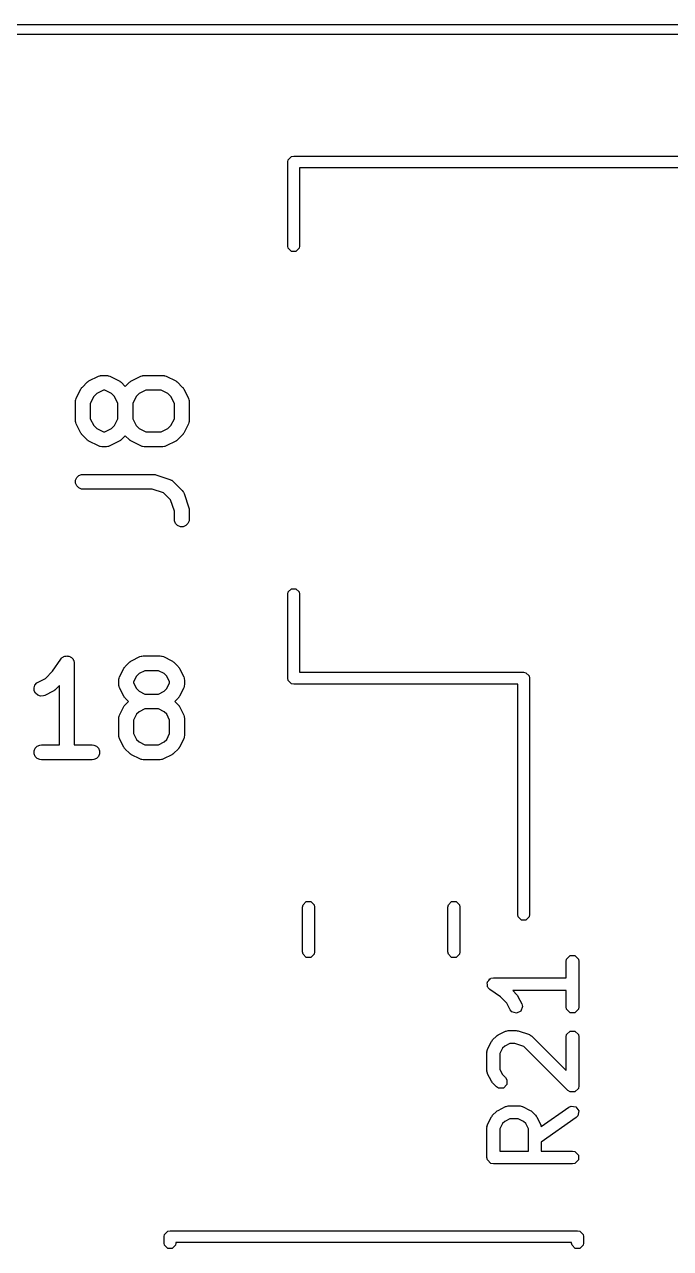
# Model space of a CAD drawing. Header units: millimetres. Extents: x 112.3 to 187.7, y -128.1 to -63.8.
# Drawn here: x 137.99 to 144.52, y -76.13 to -63.75 of the extents above; entities that cross this region are included whole.
import ezdxf

# ---------------------------------------------------------------- set-up
doc = ezdxf.new("R2010")
doc.units = ezdxf.units.MM
doc.layers.add('F.Silkscreen', color=41, linetype='CONTINUOUS', true_color=0xf2eda1)

msp = doc.modelspace()

# ---------------------------------------------------------------- linework, layer by layer
at = {"layer": 'F.Silkscreen', "linetype": 'CONTINUOUS'}
for p, q in [((112.4, -63.75), (187.699999, -63.75)), ((187.649999, -63.85), (112.45, -63.85)), ((140.659567, -65.117039), (140.692039, -65.084567)), ((140.692039, -65.084567), (140.715, -65.08)), ((140.715, -65.08), (148.885, -65.08)), ((140.655, -65.14), (140.659567, -65.117039)), ((140.655, -65.99), (140.655, -65.14)), ((148.825, -65.2), (140.775, -65.2)), ((140.775, -65.2), (140.775, -65.99)), ((140.659567, -66.012961), (140.655, -65.99)), ((140.692039, -66.045433), (140.659567, -66.012961)), ((140.737961, -66.045433), (140.692039, -66.045433)), ((140.770433, -66.012961), (140.737961, -66.045433)), ((140.775, -65.99), (140.770433, -66.012961)), ((138.645259, -67.353717), (138.740497, -67.306098)), ((138.740497, -67.306098), (138.754228, -67.300843)), ((138.754228, -67.300843), (138.756917, -67.300651)), ((138.756917, -67.300651), (138.759406, -67.299621)), ((138.759406, -67.299621), (138.774038, -67.29818)), ((138.774038, -67.29818), (138.821657, -67.29818)), ((138.821657, -67.29818), (138.836289, -67.299621)), ((138.836289, -67.299621), (138.838778, -67.300652)), ((138.838778, -67.300652), (138.841466, -67.300843)), ((138.841466, -67.300843), (138.855198, -67.306098)), ((138.855198, -67.306098), (138.950436, -67.353717)), ((139.07383, -67.353717), (139.169068, -67.306098)), ((139.169068, -67.306098), (139.182799, -67.300843)), ((139.182799, -67.300843), (139.185488, -67.300651)), ((139.185488, -67.300651), (139.187977, -67.299621)), ((139.187977, -67.299621), (139.202609, -67.29818)), ((139.202609, -67.29818), (139.393085, -67.29818)), ((139.393085, -67.29818), (139.407717, -67.299621)), ((139.407717, -67.299621), (139.410206, -67.300652)), ((139.410206, -67.300652), (139.412894, -67.300843)), ((139.412894, -67.300843), (139.426626, -67.306098)), ((139.426626, -67.306098), (139.521864, -67.353717)), ((138.51648, -67.530115), (138.564099, -67.434877)), ((138.564099, -67.434877), (138.568063, -67.428577)), ((138.568063, -67.428577), (138.568821, -67.42675)), ((138.568821, -67.42675), (138.570509, -67.424693)), ((138.570509, -67.424693), (138.571931, -67.422434)), ((138.571931, -67.422434), (138.573429, -67.421134)), ((138.573429, -67.421134), (138.578148, -67.415385)), ((138.578148, -67.415385), (138.625767, -67.367766)), ((138.625767, -67.367766), (138.631516, -67.363047)), ((138.631516, -67.363047), (138.632816, -67.361549)), ((138.632816, -67.361549), (138.635075, -67.360127)), ((138.635075, -67.360127), (138.637132, -67.358439)), ((138.637132, -67.358439), (138.638959, -67.357681)), ((138.638959, -67.357681), (138.645259, -67.353717)), ((138.950436, -67.353717), (138.956735, -67.357681)), ((138.956735, -67.357681), (138.958563, -67.358439)), ((138.958563, -67.358439), (138.960619, -67.360127)), ((138.960619, -67.360127), (138.962879, -67.361549)), ((138.962879, -67.361549), (138.964178, -67.363047)), ((138.964178, -67.363047), (138.969928, -67.367766)), ((138.969928, -67.367766), (139.012133, -67.409971)), ((139.012133, -67.409971), (139.054338, -67.367766)), ((139.054338, -67.367766), (139.060087, -67.363047)), ((139.060087, -67.363047), (139.061387, -67.361549)), ((139.061387, -67.361549), (139.063646, -67.360127)), ((139.063646, -67.360127), (139.065703, -67.358439)), ((139.065703, -67.358439), (139.06753, -67.357681)), ((139.06753, -67.357681), (139.07383, -67.353717)), ((139.521864, -67.353717), (139.52816, -67.35768)), ((139.52816, -67.35768), (139.52999, -67.358438)), ((139.52999, -67.358438), (139.532048, -67.360127)), ((139.532048, -67.360127), (139.534307, -67.361549)), ((139.534307, -67.361549), (139.535606, -67.363047)), ((139.535606, -67.363047), (139.541355, -67.367765)), ((139.541355, -67.367765), (139.588975, -67.415384)), ((139.588975, -67.415384), (139.593693, -67.421133)), ((139.593693, -67.421133), (139.595193, -67.422434)), ((139.595193, -67.422434), (139.596615, -67.424693)), ((139.596615, -67.424693), (139.598303, -67.42675)), ((139.598303, -67.42675), (139.59906, -67.428577)), ((139.59906, -67.428577), (139.603025, -67.434877)), ((139.603025, -67.434877), (139.650644, -67.530115)), ((138.508562, -67.563656), (138.510003, -67.549024)), ((138.508562, -67.754132), (138.508562, -67.563656)), ((138.510003, -67.549024), (138.511034, -67.546534)), ((138.511034, -67.546534), (138.511225, -67.543847)), ((138.511225, -67.543847), (138.51648, -67.530115)), ((138.69282, -67.512845), (138.658562, -67.581361)), ((138.723227, -67.482438), (138.69282, -67.512845)), ((138.791743, -67.44818), (138.723227, -67.482438)), ((138.803952, -67.44818), (138.791743, -67.44818)), ((138.872468, -67.482438), (138.803952, -67.44818)), ((138.902875, -67.512845), (138.872468, -67.482438)), ((138.937133, -67.581361), (138.902875, -67.512845)), ((139.121391, -67.512845), (139.087133, -67.581361)), ((139.151798, -67.482438), (139.121391, -67.512845)), ((139.220314, -67.44818), (139.151798, -67.482438)), ((139.37538, -67.44818), (139.220314, -67.44818)), ((139.443896, -67.482438), (139.37538, -67.44818)), ((139.474304, -67.512845), (139.443896, -67.482438)), ((139.508562, -67.581361), (139.474304, -67.512845)), ((139.650644, -67.530115), (139.655899, -67.543846)), ((139.655899, -67.543846), (139.65609, -67.546535)), ((139.65609, -67.546535), (139.657121, -67.549024)), ((139.657121, -67.549024), (139.658562, -67.563656)), ((139.658562, -67.563656), (139.658562, -67.754132)), ((138.658562, -67.581361), (138.658562, -67.736427)), ((138.937133, -67.736427), (138.937133, -67.581361)), ((139.087133, -67.581361), (139.087133, -67.736427)), ((139.508562, -67.736427), (139.508562, -67.581361)), ((138.510003, -67.768764), (138.508562, -67.754132)), ((138.511034, -67.771253), (138.510003, -67.768764)), ((138.511225, -67.773941), (138.511034, -67.771253)), ((138.51648, -67.787673), (138.511225, -67.773941)), ((138.564099, -67.882911), (138.51648, -67.787673)), ((138.658562, -67.736427), (138.69282, -67.804943)), ((138.69282, -67.804943), (138.723227, -67.83535)), ((138.872468, -67.83535), (138.902875, -67.804943)), ((138.902875, -67.804943), (138.937133, -67.736427)), ((139.087133, -67.736427), (139.121391, -67.804943)), ((139.121391, -67.804943), (139.151798, -67.83535)), ((139.443896, -67.835349), (139.474304, -67.804942)), ((139.474304, -67.804942), (139.508562, -67.736427)), ((139.650644, -67.787673), (139.603025, -67.882911)), ((139.655899, -67.773942), (139.650644, -67.787673)), ((139.65609, -67.771252), (139.655899, -67.773942)), ((139.657121, -67.768764), (139.65609, -67.771252)), ((139.658562, -67.754132), (139.657121, -67.768764)), ((138.568063, -67.88921), (138.564099, -67.882911)), ((138.568821, -67.891038), (138.568063, -67.88921)), ((138.570509, -67.893094), (138.568821, -67.891038)), ((138.571931, -67.895354), (138.570509, -67.893094)), ((138.573429, -67.896653), (138.571931, -67.895354)), ((138.578148, -67.902403), (138.573429, -67.896653)), ((138.625767, -67.950022), (138.578148, -67.902403)), ((138.723227, -67.83535), (138.791743, -67.869608)), ((138.791743, -67.869608), (138.803952, -67.869608)), ((138.803952, -67.869608), (138.872468, -67.83535)), ((139.012133, -67.907817), (138.969928, -67.950022)), ((139.054338, -67.950022), (139.012133, -67.907817)), ((139.151798, -67.83535), (139.220314, -67.869608)), ((139.220314, -67.869608), (139.37538, -67.869608)), ((139.37538, -67.869608), (139.443896, -67.835349)), ((139.588975, -67.902404), (139.541355, -67.950023)), ((139.593693, -67.896654), (139.588975, -67.902404)), ((139.595193, -67.895354), (139.593693, -67.896654)), ((139.596615, -67.893094), (139.595193, -67.895354)), ((139.598303, -67.891038), (139.596615, -67.893094)), ((139.59906, -67.88921), (139.598303, -67.891038)), ((139.603025, -67.882911), (139.59906, -67.88921)), ((138.631516, -67.95474), (138.625767, -67.950022)), ((138.632816, -67.956239), (138.631516, -67.95474)), ((138.635075, -67.95766), (138.632816, -67.956239)), ((138.637132, -67.959349), (138.635075, -67.95766)), ((138.638959, -67.960106), (138.637132, -67.959349)), ((138.645259, -67.964071), (138.638959, -67.960106)), ((138.740497, -68.01169), (138.645259, -67.964071)), ((138.754228, -68.016945), (138.740497, -68.01169)), ((138.756917, -68.017136), (138.754228, -68.016945)), ((138.759406, -68.018167), (138.756917, -68.017136)), ((138.774038, -68.019608), (138.759406, -68.018167)), ((138.821657, -68.019608), (138.774038, -68.019608)), ((138.836289, -68.018167), (138.821657, -68.019608)), ((138.838778, -68.017135), (138.836289, -68.018167)), ((138.841466, -68.016945), (138.838778, -68.017135)), ((138.855198, -68.01169), (138.841466, -68.016945)), ((138.950436, -67.964071), (138.855198, -68.01169)), ((138.956735, -67.960106), (138.950436, -67.964071)), ((138.958563, -67.959349), (138.956735, -67.960106)), ((138.960619, -67.95766), (138.958563, -67.959349)), ((138.962879, -67.956239), (138.960619, -67.95766)), ((138.964178, -67.95474), (138.962879, -67.956239)), ((138.969928, -67.950022), (138.964178, -67.95474)), ((139.060087, -67.95474), (139.054338, -67.950022)), ((139.061387, -67.956239), (139.060087, -67.95474)), ((139.063646, -67.95766), (139.061387, -67.956239)), ((139.065703, -67.959349), (139.063646, -67.95766)), ((139.06753, -67.960106), (139.065703, -67.959349)), ((139.07383, -67.964071), (139.06753, -67.960106)), ((139.169068, -68.01169), (139.07383, -67.964071)), ((139.182799, -68.016945), (139.169068, -68.01169)), ((139.185488, -68.017136), (139.182799, -68.016945)), ((139.187977, -68.018167), (139.185488, -68.017136)), ((139.202609, -68.019608), (139.187977, -68.018167)), ((139.393085, -68.019608), (139.202609, -68.019608)), ((139.407717, -68.018167), (139.393085, -68.019608)), ((139.410206, -68.017135), (139.407717, -68.018167)), ((139.412894, -68.016945), (139.410206, -68.017135)), ((139.426626, -68.01169), (139.412894, -68.016945)), ((139.521864, -67.964071), (139.426626, -68.01169)), ((139.52816, -67.960107), (139.521864, -67.964071)), ((139.52999, -67.95935), (139.52816, -67.960107)), ((139.532048, -67.95766), (139.52999, -67.95935)), ((139.534307, -67.956239), (139.532048, -67.95766)), ((139.535606, -67.95474), (139.534307, -67.956239)), ((139.541355, -67.950023), (139.535606, -67.95474)), ((138.521202, -68.331512), (138.541894, -68.31082)), ((138.541894, -68.31082), (138.56893, -68.299621)), ((138.56893, -68.299621), (138.583562, -68.29818)), ((138.583562, -68.29818), (139.297847, -68.29818)), ((139.297847, -68.29818), (139.305252, -68.298909)), ((139.305252, -68.298909), (139.307227, -68.298769)), ((139.307227, -68.298769), (139.309824, -68.299359)), ((139.309824, -68.299359), (139.312479, -68.299621)), ((139.312479, -68.299621), (139.31431, -68.300379)), ((139.31431, -68.300379), (139.321564, -68.302029)), ((139.321564, -68.302029), (139.464421, -68.349648)), ((138.510003, -68.358548), (138.521202, -68.331512)), ((138.510003, -68.387812), (138.510003, -68.358548)), ((138.521202, -68.414848), (138.510003, -68.387812)), ((138.541894, -68.43554), (138.521202, -68.414848)), ((138.56893, -68.446739), (138.541894, -68.43554)), ((139.464421, -68.349648), (139.477846, -68.355642)), ((139.477846, -68.355642), (139.47988, -68.357406)), ((139.47988, -68.357406), (139.482371, -68.358438)), ((139.482371, -68.358438), (139.493737, -68.367766)), ((139.493737, -68.367766), (139.588976, -68.463004)), ((138.583562, -68.44818), (138.56893, -68.446739)), ((139.285677, -68.44818), (138.583562, -68.44818)), ((139.40019, -68.486351), (139.285677, -68.44818)), ((139.470391, -68.556551), (139.40019, -68.486351)), ((139.508562, -68.671064), (139.470391, -68.556551)), ((139.588976, -68.463004), (139.598304, -68.474369)), ((139.598304, -68.474369), (139.599335, -68.476859)), ((139.599335, -68.476859), (139.6011, -68.478894)), ((139.6011, -68.478894), (139.607094, -68.49232)), ((139.607094, -68.49232), (139.654713, -68.635176)), ((139.508562, -68.754132), (139.508562, -68.671064)), ((139.654713, -68.635176), (139.656362, -68.642431)), ((139.656362, -68.642431), (139.657121, -68.644262)), ((139.657121, -68.644262), (139.657382, -68.646915)), ((139.657382, -68.646915), (139.657973, -68.649513)), ((139.657973, -68.649513), (139.657832, -68.651487)), ((139.657832, -68.651487), (139.658562, -68.658894)), ((139.658562, -68.658894), (139.658562, -68.754132)), ((139.510003, -68.768764), (139.508562, -68.754132)), ((139.521202, -68.7958), (139.510003, -68.768764)), ((139.541894, -68.816492), (139.521202, -68.7958)), ((139.645922, -68.7958), (139.62523, -68.816492)), ((139.657121, -68.768764), (139.645922, -68.7958)), ((139.658562, -68.754132), (139.657121, -68.768764)), ((139.56893, -68.827691), (139.541894, -68.816492)), ((139.598194, -68.827691), (139.56893, -68.827691)), ((139.62523, -68.816492), (139.598194, -68.827691)), ((140.655, -69.51), (140.659567, -69.487039)), ((140.655, -70.36), (140.655, -69.51)), ((140.659567, -69.487039), (140.692039, -69.454567)), ((140.692039, -69.454567), (140.737961, -69.454567)), ((140.737961, -69.454567), (140.770433, -69.487039)), ((140.770433, -69.487039), (140.775, -69.51)), ((140.775, -69.51), (140.775, -70.3)), ((138.277428, -70.289347), (138.359024, -70.166955)), ((138.359024, -70.166955), (138.359057, -70.166913)), ((138.359057, -70.166913), (138.359068, -70.166889)), ((138.359068, -70.166889), (138.359123, -70.166833)), ((138.359123, -70.166833), (138.36834, -70.155579)), ((138.36834, -70.155579), (138.374509, -70.151447)), ((138.374509, -70.151447), (138.37976, -70.146197)), ((138.37976, -70.146197), (138.386549, -70.143384)), ((138.386549, -70.143384), (138.392655, -70.139296)), ((138.392655, -70.139296), (138.399935, -70.137839)), ((138.399935, -70.137839), (138.406796, -70.134998)), ((138.406796, -70.134998), (138.414144, -70.134998)), ((138.414144, -70.134998), (138.421349, -70.133557)), ((138.421349, -70.133557), (138.428633, -70.134998)), ((138.428633, -70.134998), (138.43606, -70.134998)), ((138.43606, -70.134998), (138.442848, -70.13781)), ((138.442848, -70.13781), (138.450057, -70.139236)), ((138.450057, -70.139236), (138.456235, -70.143355)), ((138.456235, -70.143355), (138.463096, -70.146197)), ((138.463096, -70.146197), (138.468291, -70.151392)), ((138.468291, -70.151392), (138.474406, -70.155469)), ((138.474406, -70.155469), (138.478537, -70.161638)), ((138.478537, -70.161638), (138.483788, -70.166889)), ((138.483788, -70.166889), (138.4866, -70.173678)), ((139.073601, -70.184332), (139.159316, -70.141475)), ((139.159316, -70.141475), (139.173048, -70.13622)), ((139.173048, -70.13622), (139.175735, -70.136029)), ((139.175735, -70.136029), (139.178225, -70.134998)), ((139.178225, -70.134998), (139.192857, -70.133557)), ((139.192857, -70.133557), (139.364285, -70.133557)), ((139.364285, -70.133557), (139.378917, -70.134998)), ((139.378917, -70.134998), (139.381406, -70.136029)), ((139.381406, -70.136029), (139.384094, -70.13622)), ((139.384094, -70.13622), (139.397826, -70.141475)), ((139.397826, -70.141475), (139.483541, -70.184332)), ((138.205572, -70.361203), (138.277428, -70.289347)), ((138.4866, -70.173678), (138.490689, -70.179784)), ((138.490689, -70.179784), (138.492145, -70.187064)), ((138.492145, -70.187064), (138.494987, -70.193925)), ((138.494987, -70.193925), (138.496412, -70.208401)), ((138.496412, -70.208401), (138.496428, -70.208478)), ((138.496428, -70.208478), (138.496422, -70.208504)), ((138.496422, -70.208504), (138.496428, -70.208557)), ((138.496428, -70.208557), (138.496428, -71.033557)), ((138.954346, -70.346444), (138.997203, -70.26073)), ((138.997203, -70.26073), (139.001167, -70.25443)), ((139.001167, -70.25443), (139.001925, -70.252603)), ((139.001925, -70.252603), (139.003613, -70.250546)), ((139.003613, -70.250546), (139.005035, -70.248287)), ((139.005035, -70.248287), (139.006533, -70.246987)), ((139.006533, -70.246987), (139.011252, -70.241238)), ((139.011252, -70.241238), (139.054109, -70.198381)), ((139.054109, -70.198381), (139.059858, -70.193662)), ((139.059858, -70.193662), (139.061158, -70.192164)), ((139.061158, -70.192164), (139.063417, -70.190742)), ((139.063417, -70.190742), (139.065474, -70.189054)), ((139.065474, -70.189054), (139.067301, -70.188296)), ((139.067301, -70.188296), (139.073601, -70.184332)), ((139.210562, -70.283557), (139.151568, -70.313053)), ((139.34658, -70.283557), (139.210562, -70.283557)), ((139.405573, -70.313053), (139.34658, -70.283557)), ((139.483541, -70.184332), (139.48984, -70.188296)), ((139.48984, -70.188296), (139.491668, -70.189054)), ((139.491668, -70.189054), (139.493724, -70.190742)), ((139.493724, -70.190742), (139.495984, -70.192164)), ((139.495984, -70.192164), (139.497283, -70.193662)), ((139.497283, -70.193662), (139.503033, -70.198381)), ((139.503033, -70.198381), (139.54589, -70.241238)), ((139.54589, -70.241238), (139.550608, -70.246987)), ((139.550608, -70.246987), (139.552107, -70.248287)), ((139.552107, -70.248287), (139.553528, -70.250546)), ((139.553528, -70.250546), (139.555217, -70.252603)), ((139.555217, -70.252603), (139.555974, -70.25443)), ((139.555974, -70.25443), (139.559939, -70.26073)), ((139.559939, -70.26073), (139.602796, -70.346444)), ((138.099127, -70.428559), (138.118301, -70.406451)), ((138.118301, -70.406451), (138.130743, -70.398618)), ((138.130743, -70.398618), (138.205572, -70.361203)), ((138.946428, -70.379985), (138.947869, -70.365353)), ((138.946428, -70.422842), (138.946428, -70.379985)), ((138.947869, -70.365353), (138.9489, -70.362863)), ((138.9489, -70.362863), (138.949091, -70.360176)), ((138.949091, -70.360176), (138.954346, -70.346444)), ((139.125924, -70.338698), (139.096428, -70.39769)), ((139.096428, -70.39769), (139.096428, -70.405137)), ((139.096428, -70.405137), (139.125924, -70.46413)), ((139.151568, -70.313053), (139.125924, -70.338698)), ((139.431218, -70.338698), (139.405573, -70.313053)), ((139.431217, -70.46413), (139.460714, -70.405137)), ((139.460714, -70.39769), (139.431218, -70.338698)), ((139.460714, -70.405137), (139.460714, -70.39769)), ((139.602796, -70.346444), (139.608051, -70.360176)), ((139.608051, -70.360176), (139.608241, -70.362863)), ((139.608241, -70.362863), (139.609273, -70.365353)), ((139.609273, -70.365353), (139.610714, -70.379985)), ((139.610714, -70.379985), (139.610714, -70.422842)), ((140.659567, -70.382961), (140.655, -70.36)), ((140.692039, -70.415433), (140.659567, -70.382961)), ((140.715, -70.42), (140.692039, -70.415433)), ((140.775, -70.3), (143.04, -70.3)), ((143.04, -70.3), (143.062961, -70.304567)), ((143.062961, -70.304567), (143.095433, -70.337039)), ((143.095433, -70.337039), (143.1, -70.36)), ((143.1, -70.36), (143.1, -72.75)), ((138.089874, -70.45632), (138.099127, -70.428559)), ((138.091948, -70.48551), (138.089874, -70.45632)), ((138.105036, -70.511684), (138.091948, -70.48551)), ((138.127144, -70.530858), (138.105036, -70.511684)), ((138.154905, -70.540111), (138.127144, -70.530858)), ((138.184095, -70.538037), (138.154905, -70.540111)), ((138.197827, -70.532782), (138.184095, -70.538037)), ((138.283541, -70.489924), (138.197827, -70.532782)), ((138.289837, -70.48596), (138.283541, -70.489924)), ((138.291666, -70.485203), (138.289837, -70.48596)), ((138.293725, -70.483512), (138.291666, -70.485203)), ((138.295984, -70.482091), (138.293725, -70.483512)), ((138.297282, -70.480593), (138.295984, -70.482091)), ((138.303032, -70.475875), (138.297282, -70.480593)), ((138.346428, -70.432479), (138.303032, -70.475875)), ((138.346428, -71.033557), (138.346428, -70.432479)), ((138.947869, -70.437474), (138.946428, -70.422842)), ((138.9489, -70.439963), (138.947869, -70.437474)), ((138.949091, -70.442651), (138.9489, -70.439963)), ((138.954346, -70.456383), (138.949091, -70.442651)), ((138.997203, -70.542098), (138.954346, -70.456383)), ((139.125924, -70.46413), (139.151568, -70.489774)), ((139.151568, -70.489774), (139.210562, -70.519271)), ((139.210562, -70.519271), (139.34658, -70.519271)), ((139.34658, -70.519271), (139.405573, -70.489774)), ((139.405573, -70.489774), (139.431217, -70.46413)), ((139.602796, -70.456383), (139.559939, -70.542098)), ((139.608051, -70.442651), (139.602796, -70.456383)), ((139.608241, -70.439963), (139.608051, -70.442651)), ((139.609273, -70.437474), (139.608241, -70.439963)), ((139.610714, -70.422842), (139.609273, -70.437474)), ((142.98, -70.42), (140.715, -70.42)), ((142.98, -72.75), (142.98, -70.42)), ((138.954346, -70.732159), (138.997203, -70.646444)), ((139.001167, -70.548397), (138.997203, -70.542098)), ((138.997203, -70.646444), (139.001167, -70.640144)), ((139.001925, -70.550225), (139.001167, -70.548397)), ((139.001167, -70.640144), (139.001925, -70.638317)), ((139.003613, -70.552281), (139.001925, -70.550225)), ((139.001925, -70.638317), (139.003613, -70.63626)), ((139.005035, -70.554541), (139.003613, -70.552281)), ((139.003613, -70.63626), (139.005035, -70.634001)), ((139.006533, -70.55584), (139.005035, -70.554541)), ((139.005035, -70.634001), (139.006533, -70.632701)), ((139.011252, -70.56159), (139.006533, -70.55584)), ((139.006533, -70.632701), (139.011252, -70.626952)), ((139.043933, -70.594271), (139.011252, -70.56159)), ((139.011252, -70.626952), (139.043933, -70.594271)), ((139.54589, -70.56159), (139.513209, -70.594271)), ((139.513209, -70.594271), (139.54589, -70.626952)), ((139.550608, -70.55584), (139.54589, -70.56159)), ((139.54589, -70.626952), (139.550608, -70.632701)), ((139.552107, -70.554541), (139.550608, -70.55584)), ((139.550608, -70.632701), (139.552107, -70.634001)), ((139.553528, -70.552281), (139.552107, -70.554541)), ((139.552107, -70.634001), (139.553528, -70.63626)), ((139.555217, -70.550225), (139.553528, -70.552281)), ((139.553528, -70.63626), (139.555217, -70.638317)), ((139.555974, -70.548397), (139.555217, -70.550225)), ((139.555217, -70.638317), (139.555974, -70.640144)), ((139.559939, -70.542098), (139.555974, -70.548397)), ((139.555974, -70.640144), (139.559939, -70.646444)), ((139.559939, -70.646444), (139.602796, -70.732159)), ((138.946428, -70.7657), (138.947869, -70.751068)), ((138.946428, -70.937128), (138.946428, -70.7657)), ((138.947869, -70.751068), (138.9489, -70.748578)), ((138.9489, -70.748578), (138.949091, -70.745891)), ((138.949091, -70.745891), (138.954346, -70.732159)), ((139.125924, -70.724411), (139.096428, -70.783404)), ((139.096428, -70.783404), (139.096428, -70.919423)), ((139.151568, -70.698767), (139.125924, -70.724411)), ((139.210562, -70.669271), (139.151568, -70.698767)), ((139.34658, -70.669271), (139.210562, -70.669271)), ((139.405573, -70.698767), (139.34658, -70.669271)), ((139.431217, -70.724411), (139.405573, -70.698767)), ((139.460714, -70.783404), (139.431217, -70.724411)), ((139.460714, -70.919423), (139.460714, -70.783404)), ((139.602796, -70.732159), (139.608051, -70.745891)), ((139.608051, -70.745891), (139.608241, -70.748578)), ((139.608241, -70.748578), (139.609273, -70.751068)), ((139.609273, -70.751068), (139.610714, -70.7657)), ((139.610714, -70.7657), (139.610714, -70.937128)), ((138.149653, -71.034998), (138.164285, -71.033557)), ((138.164285, -71.033557), (138.346428, -71.033557)), ((138.496428, -71.033557), (138.678571, -71.033557)), ((138.678571, -71.033557), (138.693203, -71.034998)), ((138.947869, -70.95176), (138.946428, -70.937128)), ((138.9489, -70.954249), (138.947869, -70.95176)), ((138.949091, -70.956937), (138.9489, -70.954249)), ((138.954346, -70.970669), (138.949091, -70.956937)), ((138.997203, -71.056383), (138.954346, -70.970669)), ((139.096428, -70.919423), (139.125924, -70.978415)), ((139.125924, -70.978415), (139.151569, -71.004061)), ((139.151569, -71.004061), (139.210562, -71.033557)), ((139.210562, -71.033557), (139.34658, -71.033557)), ((139.34658, -71.033557), (139.405572, -71.004061)), ((139.405572, -71.004061), (139.431217, -70.978415)), ((139.431217, -70.978415), (139.460714, -70.919423)), ((139.602796, -70.970669), (139.559939, -71.056383)), ((139.608051, -70.956937), (139.602796, -70.970669)), ((139.608241, -70.954249), (139.608051, -70.956937)), ((139.609273, -70.95176), (139.608241, -70.954249)), ((139.610714, -70.937128), (139.609273, -70.95176)), ((138.090726, -71.093925), (138.101925, -71.066889)), ((138.090726, -71.123189), (138.090726, -71.093925)), ((138.101925, -71.150225), (138.090726, -71.123189)), ((138.101925, -71.066889), (138.122617, -71.046197)), ((138.122617, -71.170917), (138.101925, -71.150225)), ((138.122617, -71.046197), (138.149653, -71.034998)), ((138.693203, -71.034998), (138.720239, -71.046197)), ((138.720239, -71.046197), (138.740931, -71.066889)), ((138.740931, -71.150225), (138.720239, -71.170917)), ((138.740931, -71.066889), (138.75213, -71.093925)), ((138.75213, -71.123189), (138.740931, -71.150225)), ((138.75213, -71.093925), (138.75213, -71.123189)), ((139.001166, -71.062679), (138.997203, -71.056383)), ((139.001924, -71.064509), (139.001166, -71.062679)), ((139.003613, -71.066567), (139.001924, -71.064509)), ((139.005035, -71.068826), (139.003613, -71.066567)), ((139.006533, -71.070125), (139.005035, -71.068826)), ((139.011251, -71.075874), (139.006533, -71.070125)), ((139.054109, -71.118733), (139.011251, -71.075874)), ((139.059858, -71.123451), (139.054109, -71.118733)), ((139.061158, -71.12495), (139.059858, -71.123451)), ((139.063417, -71.126371), (139.061158, -71.12495)), ((139.065474, -71.12806), (139.063417, -71.126371)), ((139.067301, -71.128817), (139.065474, -71.12806)), ((139.073601, -71.132782), (139.067301, -71.128817)), ((139.159316, -71.175639), (139.073601, -71.132782)), ((139.483541, -71.132782), (139.397826, -71.175639)), ((139.48984, -71.128817), (139.483541, -71.132782)), ((139.491668, -71.12806), (139.48984, -71.128817)), ((139.493724, -71.126372), (139.491668, -71.12806)), ((139.495984, -71.12495), (139.493724, -71.126372)), ((139.497284, -71.12345), (139.495984, -71.12495)), ((139.503034, -71.118732), (139.497284, -71.12345)), ((139.545891, -71.075874), (139.503034, -71.118732)), ((139.550608, -71.070125), (139.545891, -71.075874)), ((139.552107, -71.068826), (139.550608, -71.070125)), ((139.553528, -71.066567), (139.552107, -71.068826)), ((139.555218, -71.064509), (139.553528, -71.066567)), ((139.555975, -71.062679), (139.555218, -71.064509)), ((139.559939, -71.056383), (139.555975, -71.062679)), ((138.149653, -71.182116), (138.122617, -71.170917)), ((138.164285, -71.183557), (138.149653, -71.182116)), ((138.678571, -71.183557), (138.164285, -71.183557)), ((138.693203, -71.182116), (138.678571, -71.183557)), ((138.720239, -71.170917), (138.693203, -71.182116)), ((139.173048, -71.180894), (139.159316, -71.175639)), ((139.175735, -71.181084), (139.173048, -71.180894)), ((139.178225, -71.182116), (139.175735, -71.181084)), ((139.192857, -71.183557), (139.178225, -71.182116)), ((139.364285, -71.183557), (139.192857, -71.183557)), ((139.378917, -71.182116), (139.364285, -71.183557)), ((139.381406, -71.181084), (139.378917, -71.182116)), ((139.384094, -71.180894), (139.381406, -71.181084)), ((139.397826, -71.175639), (139.384094, -71.180894)), ((140.809567, -72.649975), (140.842039, -72.617503)), ((140.842039, -72.617503), (140.887961, -72.617503)), ((140.887961, -72.617503), (140.920433, -72.649975)), ((142.279567, -72.649975), (142.312039, -72.617503)), ((142.312039, -72.617503), (142.357961, -72.617503)), ((142.357961, -72.617503), (142.390433, -72.649975)), ((140.805, -72.672936), (140.809567, -72.649975)), ((140.805, -73.127064), (140.805, -72.672936)), ((140.920433, -72.649975), (140.925, -72.672936)), ((140.925, -72.672936), (140.925, -73.127064)), ((142.275, -72.672936), (142.279567, -72.649975)), ((142.275, -73.127064), (142.275, -72.672936)), ((142.390433, -72.649975), (142.395, -72.672936)), ((142.395, -72.672936), (142.395, -73.127064)), ((142.984567, -72.772961), (142.98, -72.75)), ((143.1, -72.75), (143.095433, -72.772961)), ((143.017039, -72.805433), (142.984567, -72.772961)), ((143.062961, -72.805433), (143.017039, -72.805433)), ((143.095433, -72.772961), (143.062961, -72.805433)), ((140.809567, -73.150025), (140.805, -73.127064)), ((140.925, -73.127064), (140.920433, -73.150025)), ((142.279567, -73.150025), (142.275, -73.127064)), ((142.395, -73.127064), (142.390433, -73.150025)), ((140.842039, -73.182497), (140.809567, -73.150025)), ((140.887961, -73.182497), (140.842039, -73.182497)), ((140.920433, -73.150025), (140.887961, -73.182497)), ((142.312039, -73.182497), (142.279567, -73.150025)), ((142.357961, -73.182497), (142.312039, -73.182497)), ((142.390433, -73.150025), (142.357961, -73.182497)), ((143.469315, -73.224594), (143.474263, -73.19972)), ((143.469315, -73.388165), (143.469315, -73.224594)), ((143.474263, -73.19972), (143.509441, -73.164542)), ((143.509441, -73.164542), (143.559189, -73.164542)), ((143.559189, -73.164542), (143.594367, -73.19972)), ((143.594367, -73.19972), (143.599315, -73.224594)), ((143.599315, -73.224594), (143.599315, -73.681737)), ((142.670551, -73.44055), (142.674263, -73.434982)), ((142.674263, -73.459109), (142.670551, -73.44055)), ((142.674263, -73.428291), (142.687647, -73.414906)), ((142.674263, -73.434982), (142.674263, -73.428291)), ((142.674263, -73.478039), (142.674263, -73.459109)), ((142.678995, -73.482771), (142.674263, -73.478039)), ((142.680308, -73.489333), (142.678995, -73.482771)), ((142.698259, -73.507248), (142.680308, -73.489333)), ((142.687647, -73.414906), (142.698147, -73.399158)), ((142.698147, -73.399158), (142.704708, -73.397845)), ((142.807189, -73.579869), (142.698259, -73.507248)), ((142.704708, -73.397845), (142.709441, -73.393113)), ((142.709441, -73.393113), (142.734315, -73.388165)), ((142.734315, -73.388165), (143.469315, -73.388165)), ((142.871369, -73.644047), (142.807189, -73.579869)), ((143.469315, -73.518165), (142.929333, -73.518165)), ((142.929333, -73.518165), (142.970753, -73.559584)), ((142.970753, -73.559584), (142.976542, -73.568248)), ((142.976542, -73.568248), (142.982929, -73.576477)), ((142.982929, -73.576477), (143.021024, -73.652669)), ((143.469315, -73.681737), (143.469315, -73.518165)), ((142.904748, -73.710806), (142.871369, -73.644047)), ((142.920298, -73.730841), (142.904748, -73.710806)), ((142.967494, -73.746573), (142.920298, -73.730841)), ((143.01199, -73.724325), (142.967494, -73.746573)), ((143.027722, -73.677129), (143.01199, -73.724325)), ((143.021024, -73.652669), (143.027722, -73.677129)), ((143.474263, -73.706611), (143.469315, -73.681737)), ((143.509441, -73.741789), (143.474263, -73.706611)), ((143.559189, -73.741789), (143.509441, -73.741789)), ((143.594367, -73.706611), (143.559189, -73.741789)), ((143.599315, -73.681737), (143.594367, -73.706611)), ((142.726448, -74.016727), (142.764543, -73.978632)), ((142.764543, -73.978632), (142.773203, -73.972845)), ((142.773203, -73.972845), (142.781436, -73.966456)), ((142.781436, -73.966456), (142.857628, -73.928361)), ((142.857628, -73.928361), (142.860767, -73.927501)), ((142.860767, -73.927501), (142.861822, -73.926447)), ((142.861822, -73.926447), (142.872041, -73.924414)), ((142.872041, -73.924414), (142.882088, -73.921663)), ((142.882088, -73.921663), (142.883502, -73.922134)), ((142.883502, -73.922134), (142.886696, -73.921499)), ((142.886696, -73.921499), (142.962886, -73.921499)), ((142.962886, -73.921499), (142.973108, -73.923532)), ((142.973108, -73.923532), (142.983441, -73.924835)), ((142.983441, -73.924835), (143.097727, -73.96293)), ((143.097727, -73.96293), (143.100555, -73.964542)), ((143.100555, -73.964542), (143.102047, -73.964542)), ((143.102047, -73.964542), (143.110709, -73.97033)), ((143.110709, -73.97033), (143.11976, -73.975489)), ((143.11976, -73.975489), (143.120427, -73.976823)), ((143.120427, -73.976823), (143.123134, -73.978632)), ((143.123134, -73.978632), (143.469315, -74.324813)), ((143.469315, -73.986499), (143.474263, -73.961625)), ((143.469315, -74.324813), (143.469315, -73.986499)), ((143.474263, -73.961625), (143.509441, -73.926447)), ((143.509441, -73.926447), (143.559189, -73.926447)), ((143.559189, -73.926447), (143.594367, -73.961625)), ((143.594367, -73.961625), (143.599315, -73.986499)), ((143.599315, -73.986499), (143.599315, -74.481737)), ((142.669479, -74.134272), (142.67223, -74.124223)), ((142.67223, -74.124223), (142.674263, -74.114006)), ((142.674263, -74.114006), (142.675316, -74.112952)), ((142.675316, -74.112952), (142.676177, -74.109811)), ((142.676177, -74.109811), (142.714272, -74.03362)), ((142.714272, -74.03362), (142.720658, -74.025391)), ((142.720658, -74.025391), (142.726448, -74.016727)), ((142.82583, -74.101192), (142.799315, -74.154224)), ((142.849007, -74.078015), (142.82583, -74.101192)), ((142.902041, -74.051499), (142.849007, -74.078015)), ((142.952339, -74.051499), (142.902041, -74.051499)), ((143.042059, -74.081405), (142.952339, -74.051499)), ((143.488353, -74.527699), (143.042059, -74.081405)), ((142.669315, -74.13888), (142.66995, -74.135686)), ((142.669315, -74.329356), (142.669315, -74.13888)), ((142.66995, -74.135686), (142.669479, -74.134272)), ((142.799315, -74.154224), (142.799315, -74.314011)), ((142.66995, -74.332549), (142.669315, -74.329356)), ((142.669479, -74.333964), (142.66995, -74.332549)), ((142.67223, -74.344012), (142.669479, -74.333964)), ((142.674263, -74.35423), (142.67223, -74.344012)), ((142.675316, -74.355283), (142.674263, -74.35423)), ((142.676177, -74.358425), (142.675316, -74.355283)), ((142.714272, -74.434615), (142.676177, -74.358425)), ((142.799315, -74.314011), (142.825831, -74.367043)), ((142.825831, -74.367043), (142.856467, -74.397681)), ((142.720659, -74.442844), (142.714272, -74.434615)), ((142.726447, -74.451507), (142.720659, -74.442844)), ((142.764542, -74.489603), (142.726447, -74.451507)), ((142.785629, -74.503693), (142.764542, -74.489603)), ((142.870556, -74.468517), (142.835379, -74.503694)), ((142.856467, -74.397681), (142.870557, -74.418768)), ((142.870557, -74.418768), (142.870556, -74.468517)), ((143.599315, -74.481737), (143.594367, -74.506611)), ((142.835379, -74.503694), (142.785629, -74.503693)), ((143.509441, -74.541789), (143.488353, -74.527699)), ((143.559189, -74.541789), (143.509441, -74.541789)), ((143.55919, -74.541789), (143.559189, -74.541789)), ((143.594367, -74.506612), (143.55919, -74.541789)), ((143.594367, -74.506611), (143.594367, -74.506612)), ((142.726448, -74.778632), (142.764543, -74.740537)), ((142.764543, -74.740537), (142.773203, -74.73475)), ((142.773203, -74.73475), (142.781436, -74.728361)), ((142.781436, -74.728361), (142.857626, -74.690266)), ((142.857626, -74.690266), (142.860767, -74.689405)), ((142.860767, -74.689405), (142.861822, -74.688351)), ((142.861822, -74.688351), (142.872041, -74.686318)), ((142.872041, -74.686318), (142.882087, -74.683567)), ((142.882087, -74.683567), (142.883501, -74.684038)), ((142.883501, -74.684038), (142.886696, -74.683403)), ((142.886696, -74.683403), (143.000981, -74.683403)), ((143.000981, -74.683403), (143.004174, -74.684038)), ((143.004174, -74.684038), (143.005589, -74.683567)), ((143.005589, -74.683567), (143.015637, -74.686318)), ((143.015637, -74.686318), (143.025855, -74.688351)), ((143.025855, -74.688351), (143.026908, -74.689404)), ((143.026908, -74.689404), (143.03005, -74.690265)), ((143.03005, -74.690265), (143.106241, -74.728361)), ((143.106241, -74.728361), (143.114469, -74.734747)), ((143.114469, -74.734747), (143.123134, -74.740537)), ((143.123134, -74.740537), (143.161229, -74.778632)), ((143.216857, -74.89128), (143.49704, -74.695153)), ((143.49704, -74.695153), (143.520255, -74.684942)), ((143.520255, -74.684942), (143.569247, -74.693588)), ((143.569247, -74.693588), (143.597776, -74.734343)), ((143.597776, -74.734343), (143.58913, -74.783335)), ((142.676177, -74.871715), (142.714272, -74.795525)), ((142.714272, -74.795525), (142.720658, -74.787296)), ((142.720658, -74.787296), (142.726448, -74.778632)), ((142.825831, -74.863097), (142.799315, -74.916129)), ((142.849008, -74.839919), (142.825831, -74.863097)), ((142.902041, -74.813403), (142.849008, -74.839919)), ((142.985636, -74.813403), (142.902041, -74.813403)), ((143.038668, -74.839919), (142.985636, -74.813403)), ((143.061846, -74.863097), (143.038668, -74.839919)), ((143.088362, -74.916129), (143.061846, -74.863097)), ((143.161229, -74.778632), (143.167015, -74.787292)), ((143.167015, -74.787292), (143.173405, -74.795525)), ((143.173405, -74.795525), (143.2115, -74.871715)), ((143.57159, -74.801653), (143.218362, -75.048912)), ((143.58913, -74.783335), (143.57159, -74.801653)), ((142.669315, -74.900784), (142.66995, -74.89759)), ((142.669315, -75.205546), (142.669315, -74.900784)), ((142.669479, -74.896176), (142.67223, -74.886127)), ((142.66995, -74.89759), (142.669479, -74.896176)), ((142.67223, -74.886127), (142.674263, -74.87591)), ((142.674263, -74.87591), (142.675316, -74.874856)), ((142.675316, -74.874856), (142.676177, -74.871715)), ((142.799315, -74.916129), (142.799315, -75.140546)), ((143.088362, -75.140546), (143.088362, -74.916129)), ((143.2115, -74.871715), (143.21236, -74.874856)), ((143.21236, -74.874856), (143.213414, -74.87591)), ((143.213414, -74.87591), (143.215446, -74.886127)), ((143.215446, -74.886127), (143.216857, -74.89128)), ((143.218362, -75.048912), (143.218362, -75.140546)), ((142.674263, -75.23042), (142.669315, -75.205546)), ((142.709441, -75.265598), (142.674263, -75.23042)), ((142.799315, -75.140546), (143.088362, -75.140546)), ((143.218362, -75.140546), (143.534315, -75.140546)), ((143.534315, -75.140546), (143.559189, -75.145494)), ((143.559189, -75.145494), (143.594367, -75.180672)), ((143.594367, -75.23042), (143.559189, -75.265598)), ((143.594367, -75.180672), (143.594367, -75.23042)), ((142.734315, -75.270546), (142.709441, -75.265598)), ((143.534315, -75.270546), (142.734315, -75.270546)), ((143.559189, -75.265598), (143.534315, -75.270546)), ((139.405, -76.005), (139.409567, -75.982039)), ((139.409567, -75.982039), (139.442039, -75.949567)), ((139.442039, -75.949567), (139.465, -75.945)), ((139.465, -75.945), (143.585, -75.945)), ((143.585, -75.945), (143.607961, -75.949567)), ((143.607961, -75.949567), (143.640433, -75.982039)), ((143.640433, -75.982039), (143.645, -76.005)), ((139.405, -76.07), (139.405, -76.005)), ((139.409567, -76.092961), (139.405, -76.07)), ((139.442039, -76.125433), (139.409567, -76.092961)), ((139.520433, -76.092961), (139.487961, -76.125433)), ((139.525, -76.07), (139.520433, -76.092961)), ((143.525, -76.065), (139.525, -76.065)), ((139.525, -76.065), (139.525, -76.07)), ((143.525, -76.07), (143.525, -76.065)), ((143.529567, -76.092961), (143.525, -76.07)), ((143.562039, -76.125433), (143.529567, -76.092961)), ((143.640433, -76.092961), (143.607961, -76.125433)), ((143.645, -76.07), (143.640433, -76.092961)), ((143.645, -76.005), (143.645, -76.07)), ((139.487961, -76.125433), (139.442039, -76.125433)), ((143.607961, -76.125433), (143.562039, -76.125433))]:
    msp.add_line(p, q, dxfattribs=at)

doc.saveas('drawing.dxf')
